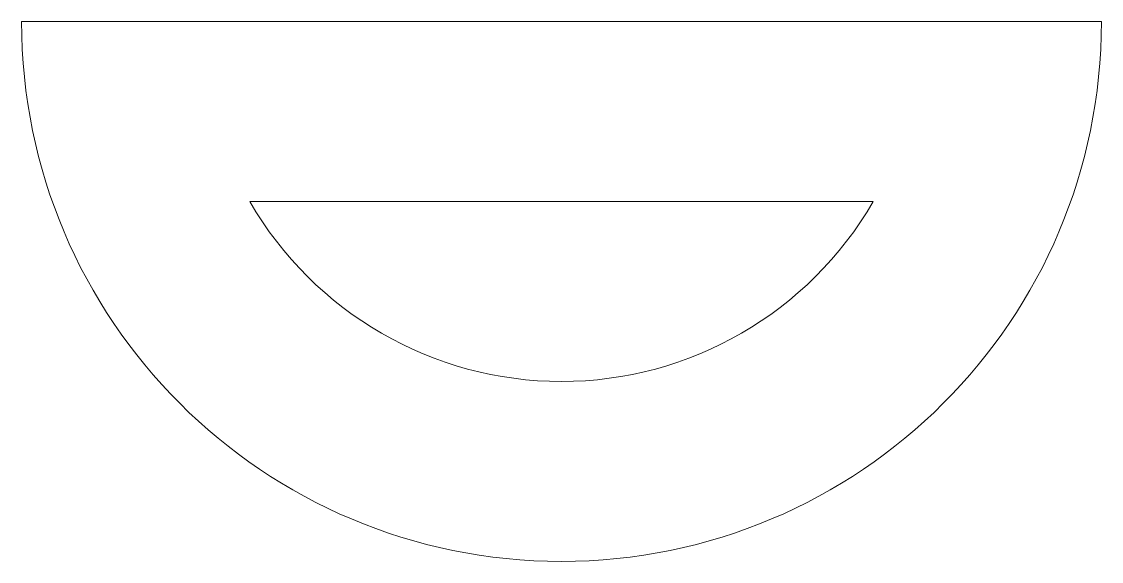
# Model space of a CAD drawing. Extents: x -15 to 15, y 65 to 80.
import ezdxf

# ---------------------------------------------------------------- set-up
doc = ezdxf.new("R2010")
doc.units = 0
doc.layers.get('0').update_dxf_attribs({"linetype": 'CONTINUOUS', "lineweight": 5, "true_color": 0xffffff})

# ---------------------------------------------------------------- blocks, each defined once
blk = doc.blocks.new('BODY017')
at = {"color": 0}
for p, q in [((15, 80), (-15, 80)), ((-8.66, 75), (8.66, 75))]:
    blk.add_line(p, q, dxfattribs=at)
for radius, start, end in [(15, -180, 0), (10, -150, -30)]:
    blk.add_arc((0, 80), radius, start, end, dxfattribs=at)

msp = doc.modelspace()

# ---------------------------------------------------------------- block references
at = {"color": 0}
msp.add_blockref('BODY017', (0, 0), dxfattribs=at)

doc.saveas('drawing.dxf')
